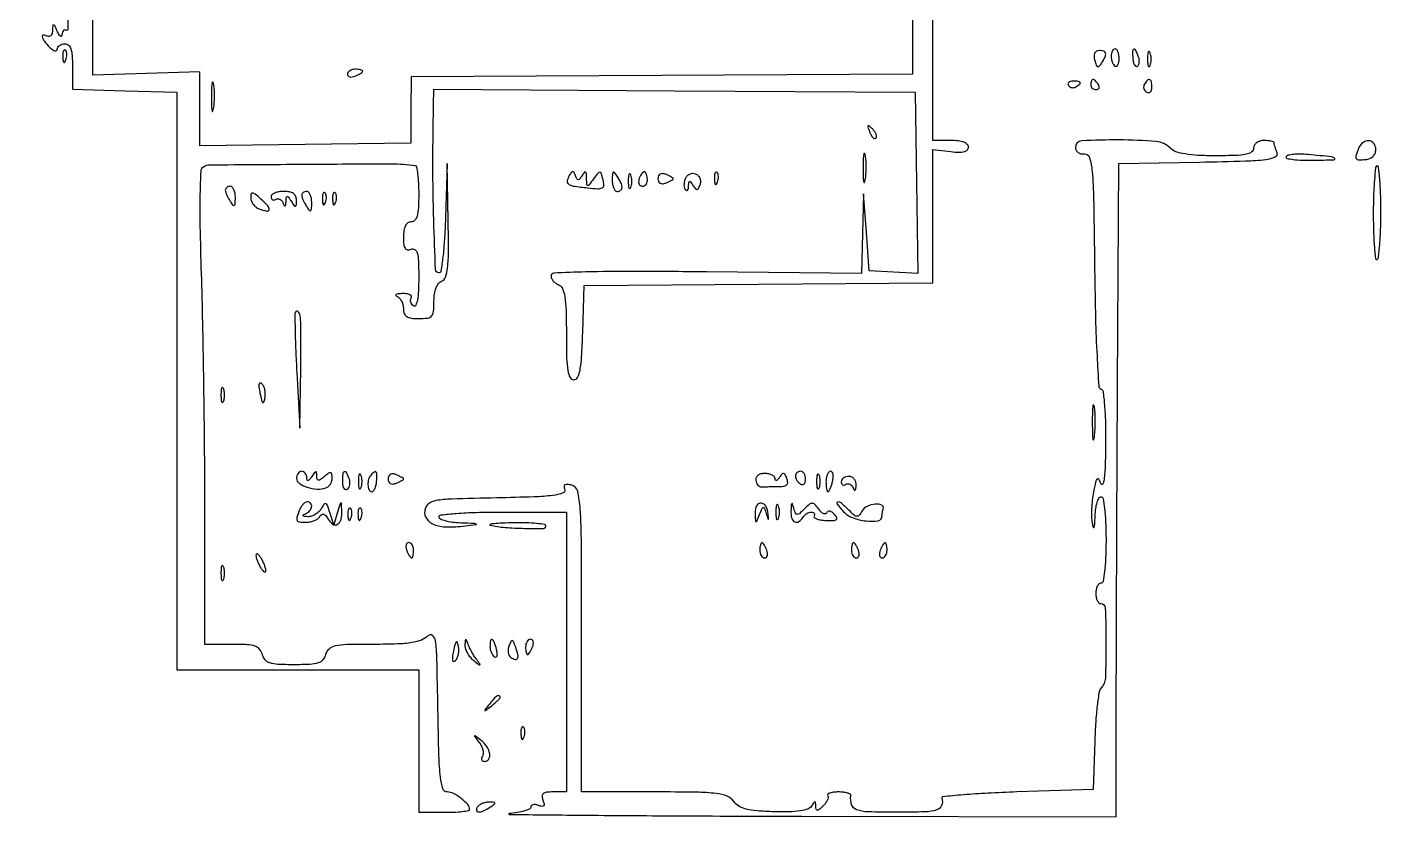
# Model space of a CAD drawing. Extents: x 6 to 552, y 3 to 359.
# Drawn here: x 6.1 to 272, y 42.1 to 197.3 of the extents above; entities that cross this region are included whole.
import ezdxf

# ---------------------------------------------------------------- set-up
doc = ezdxf.new("R2010")
doc.units = 0
doc.header["$MEASUREMENT"] = 0

msp = doc.modelspace()

# ---------------------------------------------------------------- linework, layer by layer
for points in [[(180, 238.83623), (180, 188.018846), (130.75, 187.759423), (81.5, 187.5), (81.469531, 181), (81.439063, 174.5), (60.719531, 174.229712), (40, 173.959423), (40.00087, 181.229712), (40.001739, 188.5), (29.50087, 188.1591), (19, 187.818199), (19, 196.792468, 0.005175), (18.944886, 202.117565, 0.04709)], [(14.279687, 215.98031, -0.000149), (14.057746, 196.823676, -0.583404), (13.75, 196.654488, 0.163511), (13.459838, 196.722257, 0.178305), (13.199666, 196.597344, 0.120187), (13.011301, 196.276631, 0.059617), (12.929715, 195.809017, -0.141044), (12.823714, 195.503421, -0.421563), (12.627618, 195.472024, -0.108547), (12.337363, 195.806049, -0.023328), (12, 196.5, 0.004561), (11.464345, 197.715843, 0.240506)], [(11.129261, 197.763078, 0.008061), (11.070285, 196.690983, -0.056758), (10.970819, 196.042636, -0.117144), (10.726896, 195.594912, -0.180527), (10.384751, 195.416128, -0.171112), (10, 195.5, 0.128944), (9.29352, 195.716298, 0.495654), (9.045109, 195.415989, 0.108536), (9.473056, 194.519699, 0.030939), (10.5, 193.357143, 0.034046), (11.077063, 192.853737, 0.093008), (11.559375, 192.6125, 0.226652), (11.862545, 192.663753, 0.244067), (12, 192.928571, -0.138775), (12.115627, 193.337148, -0.100075), (12.440625, 193.685268, -0.085667), (12.926711, 193.919674, -0.069717), (13.5, 194, -0.187808), (14.196228, 193.728924, -0.1267), (14.666014, 193.005831, -0.064232), (14.927257, 191.688767, -0.016882), (15, 189.534983), (15, 185.069966), (25.25, 184.784983), (35.5, 184.5), (35.5, 127.749756), (35.5, 70.999513), (59.25, 70.999756), (83, 71), (83, 57), (83, 43), (88, 43, 0.010726), (89.917021, 43.041128, 0.017724), (91.53125, 43.167857, 0.011937), (92.807163, 43.344623, 0.367654), (93, 43.571429, 0.184774), (92.631029, 44.535782, 0.044635), (91.359083, 45.722467, 0.045624), (89.841757, 46.69575, 0.120365), (88.5962, 47, -0.330289), (87.748928, 47.628221, -0.045699), (87.278272, 49.909806, -0.020969), (86.978342, 54.177343, -0.002814), (86.774771, 63.180462, 0.001833), (86.567665, 73.210563, 0.027406), (86.290951, 76.701142, 0.195265), (85.700457, 77.733456, 0.379687), (84.821429, 77.680462, -0.105456), (83.53823, 76.847386, -0.052285), (81.654336, 76.343777, -0.03117), (78.807099, 76.07414, -0.008025), (74.18806, 76, 0.005221), (68.891048, 75.944686, 0.046805), (66.584193, 75.679563, 0.127861), (65.379239, 75.079098, 0.150717), (64.710251, 74, -0.114359), (64.167067, 72.965515, -0.137864), (63.255337, 72.360907, -0.066771), (61.643321, 72.070538, -0.011219), (58.5, 72, -0.011219), (55.356679, 72.070538, -0.066771), (53.744663, 72.360907, -0.137864), (52.832933, 72.965515, -0.114359), (52.289749, 74, 0.11086), (51.759192, 75.02763, 0.137579), (50.874456, 75.632833, 0.069345), (49.32843, 75.927006, 0.012391), (46.383369, 76), (41, 76), (40.995273, 102.25, 0.002052), (40.945846, 113.785374, 0.001443), (40.799494, 126.764581, 0.001456), (40.587408, 139.18586, 0.003052), (40.335427, 148.842192, -0.003178), (40.09458, 158.161788, -0.009852), (40.095981, 164.453002, -0.006671), (40.246845, 168.986132, -0.24753), (40.754043, 169.84799, -0.137338), (42.050115, 170.221531, -0.000376), (60.482491, 170.348424, -0.001275), (77.689112, 170.410058, -0.034203), (82.25, 170.102426, -0.320249), (82.546221, 169.82336, -0.01557), (82.779687, 168.414463, -0.020482), (82.945866, 166.615661, -0.012792), (83, 164.5, -0.01212), (82.933383, 161.752068, -0.054498), (82.681818, 160.166667, -0.118311), (82.215544, 159.316753, -0.211442), (81.5, 159, 0.151352), (80.852567, 158.799425, 0.126184), (80.376322, 158.255231, 0.082911), (80.089483, 157.335856, 0.034258), (80, 156.031385, 0.023909), (80.068476, 154.600201, 0.116597), (80.327847, 153.837412, 0.230808), (80.796542, 153.54538, 0.118031), (81.5, 153.638374, -0.235482), (82.234711, 153.567528, -0.189725), (82.71252, 152.921928, -0.057504), (82.946642, 151.343594, -0.008095), (83, 148.047972, -0.011672), (82.939289, 145.447672, -0.033716), (82.734261, 143.658454, -0.061551), (82.414549, 142.640964, -0.451672), (81.983688, 142.510081, -0.090427), (81.639411, 142.820631, -0.095498), (81.434921, 143.22714, -0.099685), (81.401101, 143.665803, -0.108373), (81.542705, 144.069098, 0.257476), (81.559798, 144.413646, 0.166413), (81.270757, 144.703357, 0.084838), (80.654738, 144.885497, 0.038116), (79.809017, 144.921053, 0.020431), (78.990435, 144.859515, 0.097201), (78.545461, 144.717133, 0.446393), (78.503007, 144.533852, 0.144796), (78.75, 144.337719, -0.113869), (79.228318, 144.003208, -0.064373), (79.632813, 143.418476, -0.059088), (79.90689, 142.687147, -0.060204), (80, 141.916667, 0.089622), (80.166089, 140.997497, 0.162596), (80.641304, 140.409722, 0.111619), (81.52318, 140.091598, 0.030982), (83, 140, 0.031747), (84.730331, 140.109978, 0.181931), (85.528957, 140.532751, 0.159377), (85.909007, 141.412203, 0.022957), (86, 143.393011, -0.034405), (86.099587, 144.838564, -0.056009), (86.402932, 146.029206, -0.071188), (86.879217, 146.893824, -0.140603), (87.5, 147.361626, 0.223794), (88.266199, 148.161247, 0.053941), (88.669852, 150.001309, 0.026989), (88.843524, 153.202084, 0.004766), (88.787618, 159.218615), (88.575237, 170.5), (88.253787, 159.75, -0.008159), (88.060593, 155.572379, -0.014171), (87.745531, 152.114783, -0.008015), (87.368761, 149.345874, -0.37057), (86.966168, 149, -0.402582), (86.310149, 149.630369, -0.002119), (85.963562, 159.351844, -0.007762), (85.791397, 170.196079, -0.005969), (85.928571, 182.036066), (86, 185.072132), (133.25, 184.786066), (180.5, 184.5), (180.773388, 166.673033), (181.046776, 148.846066), (176.273388, 149.135192), (171.5, 149.424319), (170.93338, 156.962159), (170.366759, 164.5), (170.18338, 156.683103), (170, 148.866206), (139.49929, 149.183103, 0.001872), (124.8295, 149.280595, 0.007495), (115.850448, 149.172045, 0.004144), (109.566328, 148.949705, 0.401665), (108.99929, 148.356989, 0.114107), (109.110568, 147.877095, 0.065777), (109.440416, 147.380653, 0.060375), (109.926393, 146.943659, 0.061419), (110.5, 146.638374, -0.205498), (111.247604, 145.910887, -0.05977), (111.692545, 144.329586, -0.031857), (111.936289, 141.664197, -0.006876), (112, 137.031385, 0.006076), (112.057388, 132.308774, 0.034072), (112.290483, 129.793854, 0.077626), (112.729159, 128.449789, 0.28225), (113.462474, 128, 0.283724), (114.205472, 128.458523, 0.069608), (114.6861, 129.880375, 0.032715), (115.004586, 132.487158, 0.006273), (115.212474, 137.25), (115.5, 146.5), (149.75, 146.763128), (184, 147.026255), (184, 160.122534), (184, 173.218812), (187.5, 172.810207, 0.022147), (189.091356, 172.695539, 0.069314), (190.155135, 172.813849, 0.12998), (190.767566, 173.154554, 0.203909), (191, 173.700801, 0.212195), (190.758754, 174.243658, 0.095031), (190.076508, 174.6572, 0.061218), (188.978427, 174.917961, 0.027724), (187.5, 175), (184, 175), (184, 189.5), (184, 204)]]:
    msp.add_lwpolyline(points, format="xyb")
for points in [[(13.078947, 191.416667, 0.018894), (13.137993, 190.670344, 0.168741), (13.279315, 190.37858, 0.470617), (13.461564, 190.395823, 0.054073), (13.683114, 190.8125, 0.051402), (13.839148, 191.359369, 0.05415), (13.876576, 191.916927, 0.060344), (13.797407, 192.402231, 0.126455), (13.604167, 192.729167, 0.296942), (13.385309, 192.77538, 0.208169), (13.200665, 192.592839, 0.077125), (13.089945, 192.112848, 0.028489)], [(215.775942, 190.748799, 0.022839), (216.065025, 189.819041, 0.206651), (216.350019, 189.515979, 0.318841), (216.678051, 189.585469, 0.044973), (217.123425, 190.165465, 0.026795), (217.81976, 191.406295, 0.163898), (217.915741, 192.124206, 0.278401), (217.546498, 192.532636, 0.073305), (216.637204, 192.666667, 0.128697), (216.109773, 192.528623, 0.160544), (215.769997, 192.156845, 0.11717), (215.654437, 191.552078, 0.052877)], [(219, 191.559017, 0.049465), (219.058236, 190.971796, 0.04742), (219.230804, 190.398678, 0.051141), (219.484489, 189.922412, 0.106803), (219.785714, 189.632436, 0.251349), (220.082567, 189.614282, 0.161426), (220.340625, 189.855415, 0.085489), (220.515602, 190.368544, 0.039538), (220.571429, 191.073419, 0.0389), (220.513946, 191.811155, 0.057994), (220.340625, 192.434067, 0.076248), (220.086501, 192.85855, 0.223398), (219.785714, 193, 0.177669), (219.485859, 192.889977, 0.092326), (219.230804, 192.576711, 0.072414), (219.058116, 192.110336, 0.05256)], [(223.269735, 191.069278, 0.039075), (223.379055, 190.361741, 0.079088), (223.592392, 189.841638, 0.140997), (223.868239, 189.587963, 0.259868), (224.163912, 189.601303, 0.156206), (224.408436, 189.88734, 0.075558), (224.527236, 190.359336, 0.063531), (224.509264, 190.936181, 0.05214), (224.349337, 191.532025, 0.01992), (223.807591, 192.791397, 0.402215), (223.451701, 192.92531, 0.30258), (223.207033, 192.550408, 0.01644)], [(226.157895, 191, 0.017491), (226.189089, 190.10856, 0.078554), (226.306058, 189.601562, 0.447206), (226.474999, 189.540618, 0.174857), (226.662281, 189.75, 0.057986), (226.818615, 190.320008, 0.037979), (226.87034, 191, 0.037979), (226.818615, 191.679992, 0.057986), (226.662281, 192.25, 0.174857), (226.474999, 192.459382, 0.447206), (226.306058, 192.398438, 0.078554), (226.189089, 191.89144, 0.017491)], [(69, 188.031385, 0.184534), (69.122486, 187.710807, 0.147206), (69.440625, 187.516384, 0.100118), (69.925634, 187.488865, 0.055937), (70.5, 187.638374, 0.02136), (71.074558, 187.887494, 0.030395), (71.559375, 188.160341, 0.030693), (71.912889, 188.420671, 0.222225), (72, 188.606989, 0.289661), (71.903916, 188.758929, 0.046727), (71.559375, 188.884553, 0.039339), (71.074824, 188.971531, 0.024748), (70.5, 189, 0.062722), (69.926468, 188.92777, 0.08088), (69.440625, 188.715469, 0.098158), (69.115494, 188.400789, 0.152681)], [(42.286014, 183.5, 0.006817), (42.315278, 181.711719, 0.040183), (42.418418, 180.780601, 0.720633), (42.561388, 180.761725, 0.075924), (42.717581, 181.26375, 0.022548), (42.846293, 182.485188, 0.015659), (42.885962, 183.872547, 0.015827), (42.839977, 185.209518, 0.031163), (42.703931, 186.26375, 0.248898), (42.549185, 186.455688, 0.49082), (42.403147, 186.374351, 0.030832), (42.307632, 185.29708, 0.00738)], [(210.613087, 185.817021, 0.108766), (210.88478, 185.536973, 0.099739), (211.257398, 185.385962, 0.095385), (211.673795, 185.387618, 0.090093), (212.069098, 185.542705, 0.02679), (212.852054, 186.086603, 0.350126), (212.929499, 186.40792, 0.269722), (212.618676, 186.623697, 0.019984), (211.543989, 186.666667, 0.059057), (211.024148, 186.605052, 0.126631), (210.669932, 186.417083, 0.191218), (210.534562, 186.139071, 0.158515)], [(215, 186, 0.105053), (215.081062, 185.618444, 0.099167), (215.311086, 185.29375, 0.09642), (215.654762, 185.076123, 0.093332), (216.059017, 185, 0.108972), (216.413961, 185.078288, 0.182303), (216.6254, 185.29375, 0.161196), (216.656512, 185.6179, 0.082592), (216.5, 186, 0.029505), (216.231006, 186.382774, 0.035638), (215.933975, 186.70625, 0.038439), (215.65171, 186.934461, 0.151918), (215.440983, 187, 0.210953), (215.272352, 186.92554, 0.081139), (215.129539, 186.70625, 0.061769), (215.032345, 186.382849, 0.042167)], [(225.542705, 186.069098, 0.108373), (225.401101, 185.665803, 0.099685), (225.434921, 185.22714, 0.095498), (225.639411, 184.820631, 0.090427), (225.983688, 184.510081, 0.136093), (226.36964, 184.397824, 0.190788), (226.701458, 184.524436, 0.140899), (226.925389, 184.890269, 0.067432), (227, 185.440983, 0.039415), (226.914842, 186.519563, 0.25701), (226.592818, 186.933879, 0.315493), (226.13314, 186.838655, 0.050477)], [(171.564293, 176.706872, 0.036269), (171.866277, 176.059266, 0.070189), (172.210949, 175.604915, 0.120343), (172.538684, 175.40751, 0.278911), (172.806872, 175.473539, 0.20742), (172.927901, 175.779789, 0.082976), (172.837219, 176.231185, 0.063152), (172.558688, 176.753423, 0.043285), (172.124088, 177.266667, 0.011214), (171.463552, 177.893514, 0.400052), (171.270328, 177.888819, 0.286372), (171.21821, 177.663782, 0.008399)], [(212, 173.611111, 0.128753), (212.135787, 173.092537, 0.110029), (212.514062, 172.671007, 0.096945), (213.081503, 172.412849, 0.07838), (213.75, 172.361111, -0.356468), (214.762256, 171.660159, -0.048088), (215.271355, 168.927543, -0.017554), (215.56305, 163.427634, -0.001546), (215.769063, 149.5, 0.003376), (215.943513, 140.045384, 0.00708), (216.232816, 132.699107, 0.002462), (216.581598, 126.7382, 0.303827), (217.019063, 126.166667, -0.287347), (217.420388, 125.674031, -0.009371), (217.70001, 123.027174, -0.014877), (217.88921, 119.697501, -0.008481), (217.929715, 115.666667, -0.006064), (217.851227, 111.545355, -0.019058), (217.659669, 108.784909, -0.053702), (217.381767, 107.510457, -0.696955), (217.049271, 107.5, 0.035966), (216.582563, 108.449668, 0.50176), (216.257856, 108.48619, 0.133969), (215.960464, 107.923693, 0.006814), (215.532839, 105.880992, 0.020853), (215.295408, 104.32092, 0.016685), (215.166379, 102.625651, 0.016996), (215.152792, 101.047154, 0.040429), (215.277101, 99.880992, 0.024432), (215.489238, 98.99833, 0.703388), (215.651312, 98.98858, 0.086902), (215.783426, 99.548978, 0.005463), (215.863818, 101.25, -0.025141), (215.988527, 102.686928, -0.039357), (216.253747, 103.898438, -0.046339), (216.60466, 104.759953, -0.279824), (217, 105, -0.362465), (217.417447, 104.651608, -0.015687), (217.720588, 102.625, -0.019442), (217.93272, 99.918912, -0.009838), (218, 96.5, -0.009838), (217.93272, 93.081088, -0.019442), (217.720588, 90.375, -0.015687), (217.417447, 88.348392, -0.362465), (217, 88, 0.191087), (216.618118, 87.848523, 0.088204), (216.29375, 87.4125, 0.068025), (216.073693, 86.765418, 0.048028), (216, 86, 0.048028), (216.073693, 85.234582, 0.068025), (216.29375, 84.5875, 0.088204), (216.618118, 84.151477, 0.191087), (217, 84, -0.404762), (217.866042, 83.161554, -0.00748), (217.987255, 76.203212, -0.009711), (217.870926, 69.346222, -0.189473), (217.040711, 67.440711, 0.158981), (216.649007, 66.66973, 0.008925), (216.277817, 63.975317, 0.013001), (215.971829, 60.696434, 0.009108), (215.790711, 56.990711), (215.5, 47.5), (200.5, 47, 0.004737), (194.765451, 46.754446, 0.008069), (189.979688, 46.426563, 0.002714), (185.953894, 46.063376, 0.482176), (185.75, 45.75, -0.173614), (185.719086, 44.34832, -0.228989), (184.800906, 43.484804, -0.068471), (182.437078, 43.08443, -0.007764), (177, 43, -0.007557), (171.295412, 43.086219, -0.078198), (168.992503, 43.520296, -0.230106), (168.027907, 44.50305, -0.120665), (167.881579, 46.25, 0.303254), (167.748597, 46.538227, 0.062957), (167.213503, 46.779688, 0.046744), (166.41331, 46.945833, 0.027833), (165.440983, 47, 0.027938), (164.490841, 46.946868, 0.057702), (163.767056, 46.779688, 0.107311), (163.372729, 46.534611, 0.349607), (163.336023, 46.25, -0.17908), (163.409224, 45.869342, -0.067068), (163.246907, 45.341543, -0.055473), (162.895434, 44.759327, -0.042718), (162.39504, 44.210573, -0.015471), (161.63799, 43.553076, -0.172737), (161.267508, 43.421147, -0.354643), (161.052433, 43.595643, -0.048964), (160.984687, 44.210573, 0.019391), (160.951066, 44.873779, 0.387898), (160.81366, 44.999572, 0.244908), (160.605497, 44.891433, 0.011488), (160.151944, 44.21161, -0.173408), (159.423631, 43.643999, -0.042348), (157.920091, 43.285645, -0.031439), (155.751056, 43.097615, -0.01278), (152.785833, 43.103381, -0.012482), (149.443465, 43.278906, -0.043892), (147.32098, 43.632672, -0.071048), (145.898761, 44.22518, -0.102778), (144.897817, 45.141771, 0.145021), (143.586379, 46.155889, 0.06303), (141.427749, 46.694017, 0.02634), (137.608426, 46.945507, 0.003271), (129.279241, 47), (115, 47), (115, 76.883369, 0.001058), (114.959936, 95.82193, 0.014761), (114.729682, 102.64146, 0.041099), (114.225058, 106.087035, 0.278763), (113.074818, 107.270184, 0.03493), (112.216542, 107.431642, 0.167242), (111.736923, 107.326753, 0.26908), (111.555507, 106.993382, 0.084971), (111.670738, 106.415659, -0.430635), (111.330144, 105.704885, -0.047145), (109.355685, 105.270716, -0.021951), (105.617966, 104.977329, -0.003576), (98.34592, 104.778844, 0.002469), (89.460174, 104.555993, 0.036087), (86.342532, 104.236398, 0.133613), (84.880189, 103.548045, 0.182988), (84.185081, 102.285346, 0.188314), (84.565393, 100.668496, 0.152054), (85.97889, 99.558478, 0.087714), (88.518244, 99.072915, 0.03387), (92.111627, 99.266284, 0.001541), (94.284577, 99.538349, 0.693924), (94.308451, 99.640365, 0.137515), (94.029679, 99.730923, 0.000785), (91.25, 99.839963, -0.022146), (89.62126, 99.973692, -0.035078), (88.248437, 100.246739, -0.039001), (87.257289, 100.602285, -0.29526), (87, 101, -0.380863), (87.39027, 101.438029, -0.008841), (90.375, 101.73, -0.013787), (94.313127, 101.935981, -0.006171), (99.5, 102), (112, 102), (112, 74.5), (112, 47), (109.393011, 47, 0.028586), (108.126432, 46.927528, 0.142619), (107.477039, 46.654774, 0.233236), (107.250279, 46.16235, 0.085124), (107.404352, 45.388659, -0.03808), (107.623605, 44.654693, -0.236196), (107.529306, 44.28497, -0.265879), (107.190553, 44.166114, -0.046062), (106.511341, 44.357275, 0.05184), (105.932436, 44.513025, 0.094011), (105.443956, 44.499228, 0.14308), (105.123733, 44.324314, 0.199231), (105, 44.026113, -0.294695), (104.757133, 43.649835, -0.032607), (103.751563, 43.27217, -0.031458), (102.378748, 42.949015, -0.020012), (100.75, 42.738938, 0.951558), (100.755976, 42.584291, 0.000532), (115.8875, 42.433743, 0.001089), (134.856072, 42.306543, 0.000586), (158.25, 42.228055), (220, 42.093229), (220.015251, 62.796615, -0.000609), (220.036414, 73.622516, -0.00018), (220.094979, 90.196506, -0.000181), (220.174263, 108.827358, -0.000195), (220.265251, 127), (220.5, 170.5), (236.347056, 170.775886, 0.00256), (245.403694, 170.97994, 0.022979), (249.364926, 171.271996, 0.068816), (251.23512, 171.763425, 0.406045), (251.597056, 172.607673, -0.008229), (251.368448, 173.234046, -0.009949), (251.175385, 173.829379, -0.008724), (251.032173, 174.334544, -0.06479), (251, 174.581787, 0.31754), (250.88502, 174.744581, 0.033708), (250.4125, 174.87715, 0.031851), (249.766597, 174.96979, 0.019696), (249, 175, 0.072314), (248.230589, 174.888136, 0.08892), (247.583333, 174.5625, 0.10214), (247.153209, 174.075754, 0.130775), (247, 173.5, -0.249066), (246.606582, 172.759206, -0.099111), (245.511905, 172.300481, -0.042072), (243.432339, 172.059956, -0.007764), (239.571429, 172, -0.011589), (236.052183, 172.081582, -0.030032), (233.529991, 172.350962, -0.042168), (231.7465, 172.807752, -0.113073), (230.642857, 173.5, 0.177895), (227.845134, 174.794257, 0.018808), (220.540511, 175.112737, 0.015531), (213.246468, 174.929621, 0.397859)], [(267.606989, 173.418213, 0.013137), (267.082581, 171.936364, 0.226299), (267.14809, 171.440073, 0.256216), (267.567676, 171.214752, 0.016591), (269, 171.274953, 0.076192), (269.809232, 171.462106, 0.097873), (270.449158, 171.876346, 0.104086), (270.856673, 172.480066, 0.096884), (271, 173.212804, 0.160713), (270.602154, 174.418587, 0.221764), (269.614318, 174.954313, 0.189595), (268.437744, 174.571868, 0.129561)], [(170.286014, 169.5, 0.006817), (170.315278, 167.711719, 0.040183), (170.418418, 166.780601, 0.720633), (170.561388, 166.761725, 0.075924), (170.717581, 167.26375, 0.022548), (170.846293, 168.485188, 0.015659), (170.885962, 169.872547, 0.015827), (170.839977, 171.209518, 0.031163), (170.703931, 172.26375, 0.248898), (170.549185, 172.455688, 0.49082), (170.403147, 172.374351, 0.030832), (170.307632, 171.29708, 0.00738)], [(253.380278, 171.806286, 0.51037), (253.507036, 171.498128, 0.026876), (254.734744, 171.270922, 0.024406), (256.497186, 171.12882, 0.012905), (258.690983, 171.116001, 0.002702), (262.81335, 171.220609, 0.635389), (262.929299, 171.488887, 0.188142), (262.352264, 171.785452, 0.001898), (257.689295, 172.248643, 0.020712), (256.19343, 172.329192, 0.028677), (254.851606, 172.268821, 0.028359), (253.793608, 172.099165, 0.203105)], [(112.582949, 168.134215, 0.082266), (112.152435, 167.085124, 0.308655), (112.398833, 166.456401, 0.112604), (113.414966, 166.057278, 0.010063), (116.152705, 165.69968, 0.013216), (118.215362, 165.527411, 0.135589), (119.044261, 165.706375, 0.281608), (119.354653, 166.224632, 0.061678), (119.211185, 167.30043, 0.013204), (118.850699, 168.543828, 0.303501), (118.57516, 168.763417, 0.251007), (118.224585, 168.611751, 0.009816), (117.344702, 167.456731, -0.005342), (116.450523, 166.260895, -0.253483), (116.184181, 166.141459, -0.380176), (116.016113, 166.31505, -0.008686), (115.984687, 167.55887, 0.01509), (115.948258, 168.515424, 0.234373), (115.787329, 168.79092, 0.387797), (115.543757, 168.752062, 0.027002), (115.105738, 168.136847, -0.0224), (114.627711, 167.452199, -0.223267), (114.325113, 167.295757, -0.29468), (114.068627, 167.447873, -0.035163), (113.804136, 168.087593, 0.032678), (113.545026, 168.723213, 0.276818), (113.29709, 168.88504, 0.242081), (113.010854, 168.751381, 0.026339)], [(121.015313, 167.25, 0.042523), (121.082804, 166.388595, 0.062416), (121.298248, 165.660937, 0.082215), (121.618823, 165.167975, 0.210568), (122, 165, 0.163584), (122.667076, 165.224247, 0.234725), (122.939692, 165.772965, 0.112355), (122.729028, 166.698623, 0.031558), (122, 168, 0.023197), (121.479509, 168.728886, 0.409657), (121.218347, 168.762149, 0.220444), (121.050422, 168.444209, 0.011293)], [(124.157895, 167, 0.017491), (124.189089, 166.10856, 0.078554), (124.306058, 165.601562, 0.447206), (124.474999, 165.540618, 0.174857), (124.662281, 165.75, 0.057986), (124.818615, 166.320008, 0.037979), (124.87034, 167, 0.037979), (124.818615, 167.679992, 0.057986), (124.662281, 168.25, 0.174857), (124.474999, 168.459382, 0.447206), (124.306058, 168.398438, 0.078554), (124.189089, 167.89144, 0.017491)], [(126.582949, 168.134215, 0.052326), (126.327923, 167.604943, 0.061761), (126.20609, 167.06291, 0.07231), (126.228156, 166.59012, 0.149701), (126.399864, 166.266802, 0.208213), (127.031223, 166.018401, 0.228122), (127.610436, 166.323111, 0.143258), (127.913564, 167.144952, 0.097944), (127.787251, 168.138246, 0.033951), (127.536207, 168.749629, 0.286646), (127.294341, 168.899578, 0.233206), (127.012891, 168.759582, 0.024362)], [(130, 167.5, 0.098585), (130.107791, 166.958625, 0.165571), (130.410795, 166.614011, 0.14841), (130.889304, 166.503621, 0.074756), (131.5, 166.638374, 0.015549), (132.074741, 166.879681, 0.023203), (132.559375, 167.128913, 0.019892), (132.925857, 167.35928, 0.247326), (133, 167.5, 0.247326), (132.925857, 167.64072, 0.019892), (132.559375, 167.871087, 0.023203), (132.074741, 168.120319, 0.015549), (131.5, 168.361626, 0.074756), (130.889304, 168.496379, 0.14841), (130.410795, 168.385989, 0.165571), (130.107791, 168.041375, 0.098585)], [(135.338607, 167.440013, 0.045655), (135.160725, 166.809943, 0.050422), (135.108132, 166.178921, 0.056739), (135.179285, 165.638724, 0.136101), (135.376461, 165.290205, 0.17377), (135.613033, 165.178457, 0.252657), (135.821334, 165.265977, 0.124249), (135.966379, 165.581538, 0.043228), (136.015313, 166.083333, -0.017081), (136.048556, 166.822105, -0.363826), (136.191396, 166.967363, -0.269503), (136.406524, 166.868549, -0.012186), (136.876149, 166.166154, 0.030228), (137.346002, 165.515486, 0.25589), (137.669136, 165.384951, 0.248049), (137.9604, 165.58567, 0.028686), (138.297694, 166.333395, 0.096101), (138.407031, 166.952526, 0.098645), (138.275027, 167.561465, 0.099526), (137.921284, 168.069187, 0.099695), (137.399004, 168.400382, 0.101759), (136.789356, 168.501012, 0.099561), (136.184292, 168.354417, 0.097872), (135.674974, 167.982057, 0.094776)], [(141.078947, 167.416667, 0.018894), (141.137993, 166.670344, 0.168741), (141.279315, 166.37858, 0.470617), (141.461564, 166.395823, 0.054073), (141.683114, 166.8125, 0.051402), (141.839148, 167.359369, 0.05415), (141.876576, 167.916927, 0.060344), (141.797407, 168.402231, 0.126455), (141.604167, 168.729167, 0.296942), (141.385309, 168.77538, 0.208169), (141.200665, 168.592839, 0.077125), (141.089945, 168.112848, 0.028489)], [(270.5, 160.59248, 0.007493), (270.553566, 157.018063, 0.013434), (270.720312, 154.087463, 0.008397), (270.951239, 151.797371, 0.548987), (271.25, 151.653284, 0.231599), (271.5495, 152.130075, 0.006531), (271.779688, 154.607927, 0.012054), (271.945741, 157.598728, 0.00784), (272, 161.059017, 0.007867), (271.946061, 164.487097, 0.01306), (271.779688, 167.373061, 0.006666), (271.550257, 169.730036, 0.382928), (271.25, 169.998213, 0.383463), (270.949359, 169.726597, 0.006042), (270.720312, 167.234542, 0.012415), (270.553937, 164.198338, 0.007479)], [(45.015313, 165.25, 0.077483), (45.083671, 164.863534, 0.020703), (45.310881, 164.279687, 0.02047), (45.627829, 163.629313, 0.019837), (46, 163, 0.023197), (46.520491, 162.271114, 0.409657), (46.781653, 162.237851, 0.220444), (46.949578, 162.555791, 0.011293), (46.984687, 163.75, 0.042523), (46.917196, 164.611405, 0.062416), (46.701752, 165.339063, 0.082215), (46.381177, 165.832025, 0.210568), (46, 166, 0.073605), (45.619044, 165.943614, 0.089496), (45.298248, 165.779687, 0.102891), (45.086708, 165.535958, 0.133323)], [(54, 163.940983, 0.096615), (54.070312, 163.580506, 0.174358), (54.268661, 163.359094, 0.171257), (54.565579, 163.312451, 0.092807), (54.91459, 163.447214, -0.131107), (55.302558, 163.564193, -0.121773), (55.709292, 163.477402, -0.105417), (56.073164, 163.193455, -0.07888), (56.335642, 162.756231, 0.022452), (56.578601, 162.223837, 0.388803), (56.742999, 162.16268, 0.271007), (56.872834, 162.331358, 0.015988), (56.936365, 163, -0.014645), (57.015515, 163.857472, -0.379106), (57.176478, 164, -0.245382), (57.411246, 163.877403, -0.008638), (58, 163, 0.011213), (58.563444, 162.169589, 0.309569), (58.798096, 162.083458, 0.327416), (58.952739, 162.271084, 0.011938), (58.984687, 163.25, 0.101445), (58.832474, 164.027001, 0.141313), (58.391339, 164.576531, 0.108672), (57.624446, 164.89817, 0.045188), (56.5, 165, 0.040452), (55.542777, 164.922429, 0.059813), (54.734375, 164.688914, 0.078662), (54.184873, 164.346169, 0.217355)], [(60.015313, 164.25, 0.077483), (60.083671, 163.863534, 0.020703), (60.310881, 163.279687, 0.02047), (60.627829, 162.629313, 0.019837), (61, 162, 0.023197), (61.520491, 161.271114, 0.409657), (61.781653, 161.237851, 0.220444), (61.949578, 161.555791, 0.011293), (61.984687, 162.75, 0.042523), (61.917196, 163.611405, 0.062416), (61.701752, 164.339063, 0.082215), (61.381177, 164.832025, 0.210568), (61, 165, 0.073605), (60.619044, 164.943614, 0.089496), (60.298248, 164.779687, 0.102891), (60.086708, 164.535958, 0.133323)], [(50, 163.761976, 0.095094), (50.122621, 163.123073, 0.066842), (50.482669, 162.483485, 0.064584), (51.014986, 161.940195, 0.075192), (51.643128, 161.58345, 0.034802), (53.14186, 161.125035, 0.425842), (53.593426, 161.41954, 0.239008), (53.386612, 162.134725, 0.021133), (52.006131, 163.494452, 0.011094), (50.877021, 164.471604, 0.14057), (50.367193, 164.694332, 0.385209), (50.086343, 164.501032, 0.058217)], [(64.078947, 163.416667, 0.018894), (64.137993, 162.670344, 0.168741), (64.279315, 162.37858, 0.470617), (64.461564, 162.395823, 0.054073), (64.683114, 162.8125, 0.051402), (64.839148, 163.359369, 0.05415), (64.876576, 163.916927, 0.060344), (64.797407, 164.402231, 0.126455), (64.604167, 164.729167, 0.296942), (64.385309, 164.77538, 0.208169), (64.200665, 164.592839, 0.077125), (64.089945, 164.112848, 0.028489)], [(66.078947, 163.416667, 0.018894), (66.137993, 162.670344, 0.168741), (66.279315, 162.37858, 0.470617), (66.461564, 162.395823, 0.054073), (66.683114, 162.8125, 0.051402), (66.839148, 163.359369, 0.05415), (66.876576, 163.916927, 0.060344), (66.797407, 164.402231, 0.126455), (66.604167, 164.729167, 0.296942), (66.385309, 164.77538, 0.208169), (66.200665, 164.592839, 0.077125), (66.089945, 164.112848, 0.028489)], [(58.786807, 141.25, 0.107922), (58.668527, 140.66909, 0.001948), (58.725915, 137.489063, 0.004749), (58.842879, 133.769829, 0.003141), (59.044643, 129.5), (59.633707, 118.5), (59.816854, 130.25, 0.003375), (59.878212, 137.193657, 0.023868), (59.724342, 140.562658, 0.191532), (59.314198, 141.366399, 0.506516)], [(44.157895, 125, 0.017491), (44.189089, 124.10856, 0.078554), (44.306058, 123.601562, 0.447206), (44.474999, 123.540618, 0.174857), (44.662281, 123.75, 0.057986), (44.818615, 124.320008, 0.037979), (44.87034, 125, 0.037979), (44.818615, 125.679992, 0.057986), (44.662281, 126.25, 0.174857), (44.474999, 126.459382, 0.447206), (44.306058, 126.398438, 0.078554), (44.189089, 125.89144, 0.017491)], [(51.824504, 125.325823, 0.00866), (52.129397, 123.952391, 0.138278), (52.360049, 123.540605, 0.550064), (52.576195, 123.589027, 0.033951), (52.794107, 124.35622, 0.054376), (52.872744, 125.13816, 0.048216), (52.787163, 125.951996, 0.051027), (52.560845, 126.675678, 0.095372), (52.217958, 127.182042, 0.181167), (51.869057, 127.34077, 0.373673), (51.646908, 127.173042, 0.086287), (51.622686, 126.513799, 0.016428)], [(215.309869, 119.5, 0.005499), (215.337136, 117.352754, 0.031761), (215.435944, 116.222448, 0.756877), (215.574262, 116.205163, 0.069146), (215.724731, 116.767909, 0.018638), (215.849672, 118.218327, 0.01259), (215.888655, 119.878422, 0.012695), (215.845055, 121.487453, 0.024559), (215.714526, 122.767909, 0.212532), (215.565802, 123.000181, 0.556092), (215.424528, 122.934948, 0.025342), (215.331591, 121.655786, 0.005888)], [(59, 108.616577, 0.248501), (59.511648, 107.650681, 0.071753), (61.080316, 106.886601, 0.064496), (63.045782, 106.526531, 0.093805), (64.787742, 106.762581, 0.102925), (65.251147, 107.032158, 0.070371), (65.643899, 107.50008, 0.066729), (65.90928, 108.087217, 0.072941), (66, 108.705778, 0.03959), (65.93984, 109.464364, 0.314501), (65.708562, 109.70398, 0.204691), (65.308118, 109.618581, 0.019704), (64.5, 109, -0.018329), (63.699725, 108.383927, -0.177684), (63.293487, 108.272494, -0.328723), (63.05894, 108.477864, -0.051364), (62.984687, 109.127555, 0.028708), (62.939806, 109.781186, 0.415053), (62.773357, 109.909839, 0.207367), (62.516418, 109.756604, 0.012592), (62, 109, -0.021149), (61.559769, 108.378141, -0.167501), (61.269141, 108.1875, -0.405416), (61.081977, 108.295085, -0.066727), (61.015313, 108.75, 0.07833), (60.934037, 109.227511, 0.089546), (60.710748, 109.632812, 0.099425), (60.382594, 109.903888, 0.123684), (60, 110, 0.137189), (59.618661, 109.893362, 0.100221), (59.29375, 109.59362, 0.08621), (59.075019, 109.145284, 0.070593)], [(68, 107.940983, 0.045552), (68.068264, 107.193244, 0.099152), (68.280921, 106.660421, 0.177225), (68.594852, 106.42542, 0.214542), (68.956326, 106.473008, 0.126981), (69.279146, 106.809536, 0.081026), (69.466258, 107.321649, 0.072258), (69.493102, 107.926665, 0.066719), (69.349337, 108.532025, 0.027681), (68.794126, 109.769457, 0.395517), (68.377209, 109.917133, 0.275668), (68.063011, 109.476999, 0.020503)], [(71.157895, 108, 0.017491), (71.189089, 107.10856, 0.078554), (71.306058, 106.601562, 0.447206), (71.474999, 106.540618, 0.174857), (71.662281, 106.75, 0.057986), (71.818615, 107.320008, 0.037979), (71.87034, 108, 0.037979), (71.818615, 108.679992, 0.057986), (71.662281, 109.25, 0.174857), (71.474999, 109.459382, 0.447206), (71.306058, 109.398438, 0.078554), (71.189089, 108.89144, 0.017491)], [(73.666667, 109.333333, 0.126972), (73.16306, 108.479318, 0.079254), (73.020865, 107.319903, 0.096571), (73.246578, 106.350177, 0.295573), (73.787196, 106, 0.218405), (74.099896, 106.143433, 0.068155), (74.387408, 106.5875, 0.053734), (74.609724, 107.234197, 0.037158), (74.725047, 108, 0.011574), (74.798379, 109.40791, 0.176765), (74.647035, 109.863043, 0.404475), (74.329652, 109.904905, 0.036972)], [(77, 108.5, 0.098585), (77.107791, 107.958625, 0.165571), (77.410795, 107.614011, 0.14841), (77.889304, 107.503621, 0.074756), (78.5, 107.638374, 0.015549), (79.074741, 107.879681, 0.023203), (79.559375, 108.128913, 0.019892), (79.925857, 108.35928, 0.247326), (80, 108.5, 0.247326), (79.925857, 108.64072, 0.019892), (79.559375, 108.871087, 0.023203), (79.074741, 109.120319, 0.015549), (78.5, 109.361626, 0.074756), (77.889304, 109.496379, 0.14841), (77.410795, 109.385989, 0.165571), (77.107791, 109.041375, 0.098585)], [(149.217943, 108.232893, 0.05185), (149.381432, 107.724771, 0.065467), (149.637458, 107.303069, 0.079329), (149.942204, 107.026993, 0.163448), (150.25, 106.947179, -0.011484), (150.683935, 106.967739, -0.001993), (151.504843, 106.984484, -0.002165), (152.468502, 106.996125, -0.001937), (153.468615, 107, 0.031985), (154.640794, 107.07506, 0.145327), (155.259644, 107.348848, 0.22612), (155.477405, 107.83533, 0.08584), (155.329452, 108.583846, 0.027745), (154.97747, 109.368061, 0.234956), (154.674583, 109.589781, 0.265879), (154.342289, 109.468719, 0.034191), (153.876149, 108.833846, -0.032887), (153.548382, 108.384987, -0.136061), (153.2745, 108.196058, -0.353054), (153.094576, 108.260796, -0.133749), (153.015313, 108.535714, 0.186546), (152.855658, 108.931256, 0.087716), (152.407582, 109.267188, 0.068287), (151.746692, 109.495018, 0.048942), (150.967943, 109.571429, 0.060713), (150.185365, 109.476052, 0.102962), (149.592806, 109.191452, 0.13505), (149.263509, 108.757712, 0.148214)], [(157, 109.059017, 0.089642), (157.073302, 108.653442, 0.053229), (157.29375, 108.2129, 0.051032), (157.617485, 107.806203, 0.06081), (158, 107.5, 0.139169), (158.379648, 107.392057, 0.191142), (158.70625, 107.521475, 0.138808), (158.926733, 107.889346, 0.066118), (159, 108.440983, 0.062283), (158.925455, 109.037096, 0.080552), (158.70625, 109.542039, 0.097988), (158.381379, 109.879982, 0.153634), (158, 110, 0.092995), (157.618268, 109.928382, 0.096318), (157.29375, 109.723586, 0.099231), (157.076556, 109.418051, 0.105429)], [(161.157895, 108, 0.017491), (161.189089, 107.10856, 0.078554), (161.306058, 106.601562, 0.447206), (161.474999, 106.540618, 0.174857), (161.662281, 106.75, 0.057986), (161.818615, 107.320008, 0.037979), (161.87034, 108, 0.037979), (161.818615, 108.679992, 0.057986), (161.662281, 109.25, 0.174857), (161.474999, 109.459382, 0.447206), (161.306058, 109.398438, 0.078554), (161.189089, 108.89144, 0.017491)], [(163, 108, 0.018041), (163.027671, 107.233356, 0.029316), (163.112615, 106.5875, 0.029396), (163.233718, 106.109555, 0.326917), (163.383369, 106, 0.269386), (163.560437, 106.102864, 0.023188), (163.807757, 106.5875, 0.025621), (164.061542, 107.233613, 0.016817), (164.289749, 108, 0.040966), (164.424365, 108.766322, 0.070464), (164.392877, 109.4125, 0.106581), (164.210205, 109.842465, 0.24384), (163.90638, 110, 0.206609), (163.559898, 109.850443, 0.082769), (163.266249, 109.4125, 0.063112), (163.066544, 108.765641, 0.043375)], [(166, 107.940983, 0.096615), (166.070312, 107.580506, 0.174358), (166.268661, 107.359094, 0.171257), (166.565579, 107.312451, 0.092807), (166.91459, 107.447214, -0.131107), (167.302558, 107.564193, -0.121773), (167.709292, 107.477402, -0.105417), (168.073164, 107.193455, -0.07888), (168.335642, 106.756231, 0.04958), (168.549057, 106.348598, 0.449603), (168.725065, 106.323011, 0.187944), (168.862938, 106.576253, 0.020483), (168.921053, 107.25, 0.084943), (168.837493, 107.918248, 0.097345), (168.536184, 108.485938, 0.105533), (168.065902, 108.865052, 0.117584), (167.5, 109, 0.06887), (166.926682, 108.920655, 0.085131), (166.440625, 108.688914, 0.099915), (166.115626, 108.344827, 0.140337)], [(59.606989, 102.418213, 0.015474), (59.084807, 100.920442, 0.204955), (59.141839, 100.350845, 0.24887), (59.584113, 100.061801, 0.022761), (60.940983, 100, 0.052536), (61.735168, 100.083678, 0.048588), (62.516663, 100.331472, 0.051969), (63.171444, 100.696007, 0.101694), (63.579366, 101.128416, -0.100653), (63.946432, 101.519128, -0.236004), (64.331887, 101.578344, -0.149819), (64.744782, 101.290675, -0.038682), (65.199843, 100.607384, 0.117387), (66.111774, 99.616463, 0.297176), (67.046777, 99.602013, 0.196912), (67.738887, 100.572153, 0.069182), (67.90032, 102.309017, 0.003777), (67.82667, 103.696867, 0.504569), (67.704335, 103.776256, 0.234423), (67.551512, 103.612641, 0.002232), (67.076752, 102), (66.352864, 99.5), (65.557344, 101.912894, 0.012616), (65.070739, 103.272471, 0.200622), (64.73839, 103.618719, 0.351296), (64.381319, 103.521522, 0.0298), (63.831222, 102.662894, -0.071746), (63.348817, 102.032848, -0.058108), (62.674518, 101.511666, -0.059618), (61.919721, 101.172027, -0.087758), (61.20031, 101.078947, -0.020048), (60.535192, 101.136616, -0.199279), (60.297234, 101.272857, -0.442675), (60.328173, 101.446746, -0.044452), (60.75, 101.662281, 0.110945), (61.57647, 102.233192, 0.14954), (61.968281, 103.047591, 0.228039), (61.765087, 103.711811, 0.209359), (61.106989, 104, 0.144282), (60.720929, 103.886229, 0.059761), (60.297997, 103.53535, 0.052351), (59.905323, 103.023355, 0.045844)], [(149.070285, 101.833333, 0.003275), (149.12569, 100.32283, 0.29837), (149.249385, 100.15071, 0.406215), (149.414828, 100.221433, 0.004202), (149.935493, 101.5, -0.008254), (150.43985, 102.710349, -0.252062), (150.68915, 102.906089, -0.364335), (150.919642, 102.771972, -0.013121), (151.26342, 101.730397, 0.00165), (151.585341, 100.674235, 0.271255), (151.671347, 100.595407, 0.502288), (151.731669, 100.64819, 0.002162), (151.648212, 101.647531, 0.105207), (151.188804, 103.147077, 0.253191), (150.240444, 103.752152, 0.307079), (149.373106, 103.251014, 0.12086)], [(156.116001, 102.25, 0.07483), (156.254012, 100.844372, 0.213305), (156.848924, 100.089691, 0.276612), (157.672867, 100.136547, 0.105561), (158.5, 101, -0.064269), (158.810561, 101.382526, -0.051777), (159.230237, 101.70625, -0.053414), (159.689814, 101.926467, -0.085235), (160.118034, 102, -0.082291), (160.464651, 101.942564, -0.160858), (160.685556, 101.775533, -0.182522), (160.747289, 101.526869, -0.109394), (160.645769, 101.235859, 0.365061), (160.690031, 100.935855, 0.092371), (161.146716, 100.662081, 0.052601), (161.95753, 100.454428, 0.026197), (163.014303, 100.355621, 0.014383), (164.478493, 100.337933, 0.149751), (165.044163, 100.521616, 0.379854), (165.130356, 100.884032, 0.062712), (164.677551, 101.521241, 0.051474), (164.200852, 101.943464, 0.103142), (163.742799, 102.146074, 0.166172), (163.380277, 102.102936, 0.195078), (163.148999, 101.848476, -0.24504), (162.911141, 101.632249, -0.172208), (162.543707, 101.663144, -0.089029), (162.073227, 101.986777, -0.039844), (161.581325, 102.557895, 0.028746), (160.82124, 103.480999, 0.204053), (160.303657, 103.713314, 0.181164), (159.740423, 103.514631, 0.021962), (158.755344, 102.612487, -0.013694), (157.767273, 101.677106, -0.202148), (157.32504, 101.524788, -0.293237), (157.005131, 101.761832, -0.026743), (156.689019, 102.751589, 0.011703), (156.449595, 103.587125, 0.542201), (156.306419, 103.627467, 0.196793), (156.187956, 103.390245, 0.005755)], [(166.437102, 102.069501, 0.122699), (168.184509, 100.896842, 0.056604), (170.866145, 100.258223, 0.064858), (173.240154, 100.27919, 0.374244), (174, 101.15218, -0.024396), (174.018181, 101.524591, -0.016831), (174.073438, 101.943262, -0.017007), (174.15405, 102.343215, -0.032981), (174.25, 102.654671, 0.404823), (173.949845, 103.355727, 0.125386), (172.697922, 103.541709, 0.079174), (171.072765, 103.109366, 0.162037), (170.109335, 102.230888, -0.036527), (169.542922, 101.372411, -0.241792), (169.092518, 101.16033, -0.171815), (168.55426, 101.372022, -0.017597), (167.537748, 102.319395, 0.0149), (165.984399, 103.782822, 0.24182), (165.310474, 103.955817, 0.5498), (165.173578, 103.57146, 0.018088)], [(69.078947, 101.416667, 0.018894), (69.137993, 100.670344, 0.168741), (69.279315, 100.37858, 0.470617), (69.461564, 100.395823, 0.054073), (69.683114, 100.8125, 0.051402), (69.839148, 101.359369, 0.05415), (69.876576, 101.916927, 0.060344), (69.797407, 102.402231, 0.126455), (69.604167, 102.729167, 0.296942), (69.385309, 102.77538, 0.208169), (69.200665, 102.592839, 0.077125), (69.089945, 102.112848, 0.028489)], [(71.078947, 101.416667, 0.018894), (71.137993, 100.670344, 0.168741), (71.279315, 100.37858, 0.470617), (71.461564, 100.395823, 0.054073), (71.683114, 100.8125, 0.051402), (71.839148, 101.359369, 0.05415), (71.876576, 101.916927, 0.060344), (71.797407, 102.402231, 0.126455), (71.604167, 102.729167, 0.296942), (71.385309, 102.77538, 0.208169), (71.200665, 102.592839, 0.077125), (71.089945, 102.112848, 0.028489)], [(153.157895, 102, 0.017491), (153.189089, 101.10856, 0.078554), (153.306058, 100.601562, 0.447206), (153.474999, 100.540618, 0.174857), (153.662281, 100.75, 0.057986), (153.818615, 101.320008, 0.037979), (153.87034, 102, 0.037979), (153.818615, 102.679992, 0.057986), (153.662281, 103.25, 0.174857), (153.474999, 103.459382, 0.447206), (153.306058, 103.398438, 0.078554), (153.189089, 102.89144, 0.017491)], [(97, 99.432795, 0.034132), (99.956014, 98.98114, 0.016529), (103.778145, 98.788622, 0.007563), (107.543715, 98.780547, 0.410416), (108, 99.242794, 0.369289), (107.747464, 99.538086, 0.013386), (106.164062, 99.743495, 0.018831), (104.146291, 99.87398, 0.01137), (101.75, 99.883999, 0.005392), (99.447418, 99.816419, 0.013646), (97.776562, 99.703607, 0.038087), (96.998148, 99.569311, 0.790122)], [(80.638374, 94.5, 0.02136), (80.887494, 93.925442, 0.030395), (81.160341, 93.440625, 0.030693), (81.420671, 93.087111, 0.222225), (81.606989, 93, 0.289661), (81.758929, 93.096084, 0.046727), (81.884553, 93.440625, 0.039339), (81.971531, 93.925176, 0.024748), (82, 94.5, 0.062722), (81.92777, 95.073532, 0.08088), (81.715469, 95.559375, 0.098158), (81.400789, 95.884506, 0.152681), (81.031385, 96, 0.184534), (80.710807, 95.877514, 0.147206), (80.516384, 95.559375, 0.100118), (80.488865, 95.074366, 0.055937)], [(150, 94.5, 0.062722), (150.07223, 93.926468, 0.08088), (150.284531, 93.440625, 0.098158), (150.599211, 93.115494, 0.152681), (150.968615, 93, 0.184534), (151.289193, 93.122486, 0.147206), (151.483616, 93.440625, 0.100118), (151.511135, 93.925634, 0.055937), (151.361626, 94.5, 0.02136), (151.112506, 95.074558, 0.030395), (150.839659, 95.559375, 0.030693), (150.579329, 95.912889, 0.222225), (150.393011, 96, 0.289661), (150.241071, 95.903916, 0.046727), (150.115447, 95.559375, 0.039339), (150.028469, 95.074824, 0.024748)], [(168, 94.5, 0.062722), (168.07223, 93.926468, 0.08088), (168.284531, 93.440625, 0.098158), (168.599211, 93.115494, 0.152681), (168.968615, 93, 0.184534), (169.289193, 93.122486, 0.147206), (169.483616, 93.440625, 0.100118), (169.511135, 93.925634, 0.055937), (169.361626, 94.5, 0.02136), (169.112506, 95.074558, 0.030395), (168.839659, 95.559375, 0.030693), (168.579329, 95.912889, 0.222225), (168.393011, 96, 0.289661), (168.241071, 95.903916, 0.046727), (168.115447, 95.559375, 0.039339), (168.028469, 95.074824, 0.024748)], [(173.638374, 94.5, 0.055937), (173.488865, 93.925634, 0.100118), (173.516384, 93.440625, 0.147206), (173.710807, 93.122486, 0.184534), (174.031385, 93, 0.152681), (174.400789, 93.115494, 0.098158), (174.715469, 93.440625, 0.08088), (174.92777, 93.926468, 0.062722), (175, 94.5, 0.024748), (174.971531, 95.074824, 0.039339), (174.884553, 95.559375, 0.046727), (174.758929, 95.903916, 0.289661), (174.606989, 96, 0.222225), (174.420671, 95.912889, 0.030693), (174.160341, 95.559375, 0.030395), (173.887494, 95.074558, 0.02136)], [(51.030626, 93.5, 0.067616), (51.096832, 93.012663, 0.024967), (51.315379, 92.353125, 0.024204), (51.628962, 91.647707, 0.026766), (52, 91, 0.027796), (52.374359, 90.485814, 0.102785), (52.684621, 90.234375, 0.335455), (52.877628, 90.267727, 0.190341), (52.969374, 90.5, 0.067616), (52.903168, 90.987337, 0.024967), (52.684621, 91.646875, 0.024204), (52.371038, 92.352293, 0.026766), (52, 93, 0.027796), (51.625641, 93.514186, 0.102785), (51.315379, 93.765625, 0.335455), (51.122372, 93.732273, 0.190341)], [(44.157895, 90, 0.017491), (44.189089, 89.10856, 0.078554), (44.306058, 88.601562, 0.447206), (44.474999, 88.540618, 0.174857), (44.662281, 88.75, 0.057986), (44.818615, 89.320008, 0.037979), (44.87034, 90, 0.037979), (44.818615, 90.679992, 0.057986), (44.662281, 91.25, 0.174857), (44.474999, 91.459382, 0.447206), (44.306058, 91.398438, 0.078554), (44.189089, 90.89144, 0.017491)], [(89.824504, 74.674177, 0.016428), (89.622686, 73.486201, 0.086287), (89.646908, 72.826958, 0.373673), (89.869057, 72.65923, 0.181167), (90.217958, 72.817958, 0.095372), (90.560845, 73.324322, 0.051027), (90.787163, 74.048004, 0.048216), (90.872744, 74.86184, 0.054376), (90.794107, 75.64378, 0.033951), (90.576195, 76.410973, 0.550064), (90.360049, 76.459395, 0.138278), (90.129397, 76.047609, 0.00866)], [(92.078947, 75.872445, 0.090904), (92.175584, 75.149272, 0.048554), (92.537253, 74.319828, 0.046154), (93.08635, 73.518004, 0.053308), (93.75, 72.872445, 0.002243), (94.817565, 72.042911, 0.216948), (95.000974, 72.000196, 0.545168), (95.041157, 72.102555, 0.003842), (94.384273, 73, -0.019693), (93.916472, 73.683558, -0.01314), (93.433163, 74.5, -0.013241), (93.005636, 75.317737, -0.025176), (92.71322, 76, 0.006885), (92.388811, 76.840534, 0.36139), (92.24665, 76.917297, 0.336357), (92.135504, 76.791438, 0.006498)], [(97, 75.559017, 0.056553), (97.06726, 74.966253, 0.049897), (97.266355, 74.376706, 0.052741), (97.559445, 73.877374, 0.095554), (97.906741, 73.557637, 0.236417), (98.19888, 73.53149, 0.238295), (98.393387, 73.749762, 0.095442), (98.429487, 74.266748, 0.033809), (98.29011, 74.99862, 0.020231), (97.839479, 76.475053, 0.209047), (97.416075, 76.930595, 0.493596), (97.087262, 76.747863, 0.036651)], [(100.71854, 75.70891, 0.063676), (100.553652, 75.032855, 0.070714), (100.573225, 74.361531, 0.080365), (100.766951, 73.797283, 0.132292), (101.110205, 73.43189, 0.071349), (101.98156, 73.052012, 0.364883), (102.425713, 73.256292, 0.173988), (102.494955, 73.97957, 0.024803), (102.04934, 75.426885, 0.011333), (101.620087, 76.530513, 0.246932), (101.361386, 76.74534, 0.348514), (101.105332, 76.617882, 0.017957)], [(104, 75.5, 0.024748), (104.028469, 74.925176, 0.039339), (104.115447, 74.440625, 0.046727), (104.241071, 74.096084, 0.289661), (104.393011, 74, 0.222225), (104.579329, 74.087111, 0.030693), (104.839659, 74.440625, 0.030395), (105.112506, 74.925442, 0.02136), (105.361626, 75.5, 0.055937), (105.511135, 76.074366, 0.100118), (105.483616, 76.559375, 0.147206), (105.289193, 76.877514, 0.184534), (104.968615, 77, 0.152681), (104.599211, 76.884506, 0.098158), (104.284531, 76.559375, 0.08088), (104.07223, 76.073532, 0.062722)], [(96.872445, 64.25, 0.001576), (95.99236, 63.120493, 0.377591), (96, 63, 0.377591), (96.120493, 62.99236, 0.001576), (97.25, 63.872445, 0.012436), (97.920402, 64.425681, 0.017649), (98.485938, 64.952641, 0.013803), (98.91885, 65.410139, 0.184603), (99, 65.622445, 0.307699), (98.806605, 65.90695, 0.241985), (98.426111, 65.869516, 0.065617), (97.76332, 65.306759, 0.017685)], [(103.078947, 58.416667, 0.018894), (103.137993, 57.670344, 0.168741), (103.279315, 57.37858, 0.470617), (103.461564, 57.395823, 0.054073), (103.683114, 57.8125, 0.051402), (103.839148, 58.359369, 0.05415), (103.876576, 58.916927, 0.060344), (103.797407, 59.402231, 0.126455), (103.604167, 59.729167, 0.296942), (103.385309, 59.77538, 0.208169), (103.200665, 59.592839, 0.077125), (103.089945, 59.112848, 0.028489)], [(94.83609, 56.793805, -0.049512), (95.299312, 56.063736, -0.055126), (95.590203, 55.282187, -0.06266), (95.677085, 54.567739, -0.138228), (95.527073, 54.043805, 0.078184), (95.359516, 53.644743, 0.155995), (95.382552, 53.306618, 0.185367), (95.58892, 53.082457, 0.115543), (95.940983, 53, 0.26172), (96.742585, 53.450444, 0.180098), (96.944528, 54.497619, 0.106405), (96.387292, 55.901387, 0.079124), (95.25, 57.127555, 0.001592), (94.127907, 58.001805, 0.347362), (94.000669, 58.00054, 0.408033), (93.987124, 57.885673, 0.001724)], [(94.5, 44, 0.175918), (94.366526, 43.359022, 0.372932), (94.722292, 43.050802, 0.110887), (95.680839, 43.266028, 0.03301), (97, 44, 0.010223), (97.842749, 44.569384, 0.295079), (97.935744, 44.800669, 0.343021), (97.761472, 44.953006, 0.012098), (96.809017, 44.984687, 0.053738), (96.116349, 44.916365, 0.049393), (95.433213, 44.701752, 0.052761), (94.859627, 44.382022, 0.101161)]]:
    msp.add_lwpolyline(points, format="xyb", close=True)

doc.saveas('drawing.dxf')
